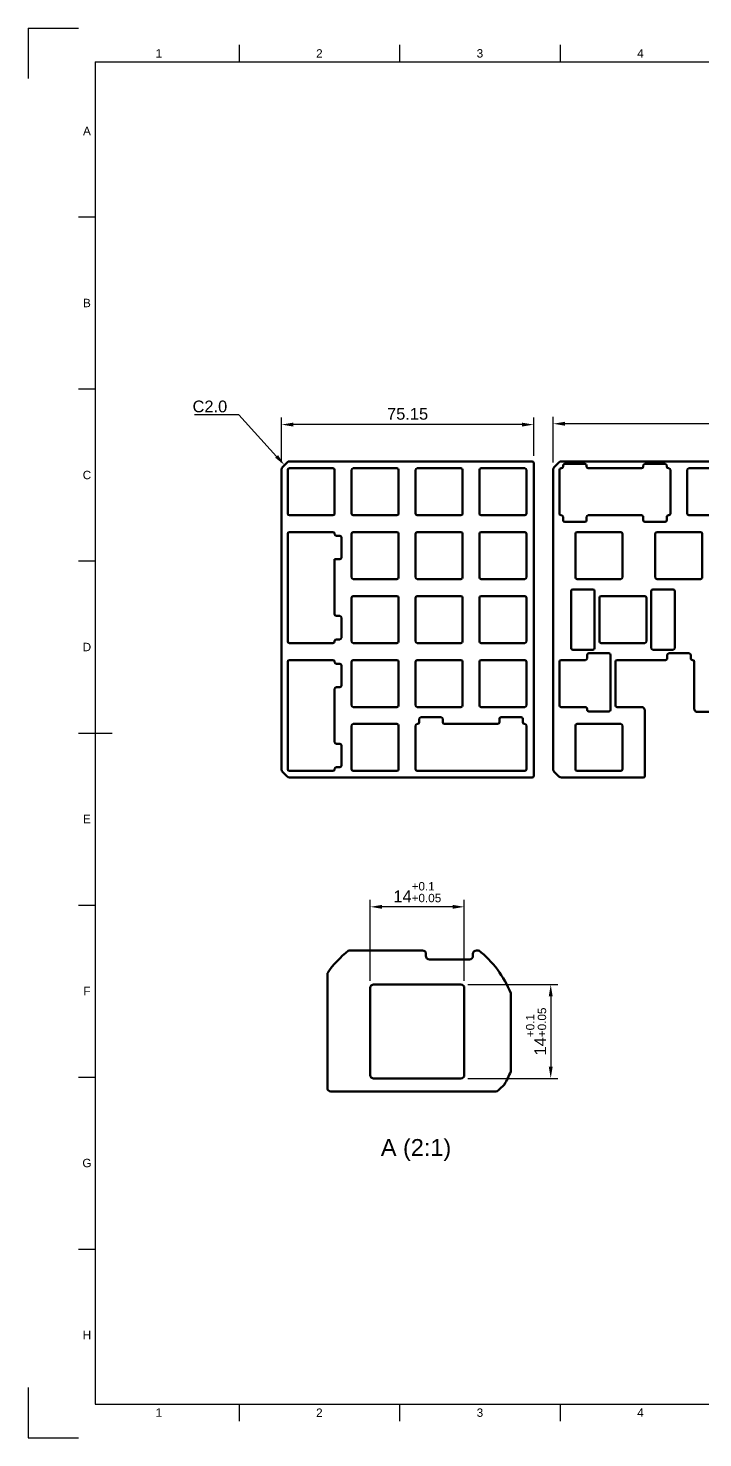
# Model space of a CAD drawing. Header units: millimetres. Extents: x 0 to 594, y 0 to 420.
# Drawn here: x 0 to 201, y 0 to 420 of the extents above; entities that cross this region are included whole.
import ezdxf
from ezdxf import colors
from ezdxf.entities.mleader import LeaderData, LeaderLine
from ezdxf.enums import TextEntityAlignment as Align
from ezdxf.math import Vec2, Vec3

# ---------------------------------------------------------------- set-up
doc = ezdxf.new("R2010")
doc.units = ezdxf.units.MM
doc.header["$LTSCALE"] = 0.75
for name, color, linetype, lineweight in [('BORDER', 7, 'Continuous', 25), ('FD_Dimensions', 7, 'Continuous', 25), ('Leaders', 7, 'Continuous', 25), ('View Labels', 7, 'Continuous', 25), ('Visible', 7, 'Continuous', 50)]:
    doc.layers.add(name, color=color, linetype=linetype, lineweight=lineweight)
doc.styles.add('FusionTitle', font='arial.ttf')
doc.styles.get("Standard").update_dxf_attribs({"font": 'arial.ttf'})
doc.dimstyles.new('Dim-ISO-25', dxfattribs={"dimtxt": 3.5, "dimasz": 3.5, "dimexe": 2.1, "dimexo": 2.1, "dimgap": 1.4, "dimtad": 1, "dimdsep": 46, "dimtxsty": 'Standard', "dimcen": 0, "dimazin": 2, "dimtp": 0.1, "dimtm": 0.1, "dimtfac": 0.714286, "dimtmove": 0, "dimatfit": 3, "dimfxl": 1, "dimarcsym": 0})

# ---------------------------------------------------------------- blocks, each defined once
blk = doc.blocks.new('ISO_A2_SHEET')
at = {"layer": 'BORDER'}
for p, q in [((62.8335, 415), (62.8335, 410)), ((110.6668, 415), (110.6668, 410)), ((158.5001, 415), (158.5001, 410)), ((20, 410), (584, 410)), ((20, 410), (20, 10)), ((15, 363.75), (20, 363.75)), ((15, 312.5), (20, 312.5)), ((15, 261.25), (20, 261.25)), ((15, 210), (25, 210)), ((15, 158.75), (20, 158.75)), ((15, 107.5), (20, 107.5)), ((15, 56.25), (20, 56.25)), ((20, 10), (584, 10)), ((62.8335, 10), (62.8335, 5)), ((110.6668, 10), (110.6668, 5)), ((158.5001, 10), (158.5001, 5))]:
    blk.add_line(p, q, dxfattribs=at)
at = {"layer": 'Defpoints'}
for p, q in [((0, 420), (15, 420)), ((0, 420), (0, 405)), ((0, 15), (0, 0)), ((0, 0), (15, 0))]:
    blk.add_line(p, q, dxfattribs=at)
at = {"layer": 'BORDER', "style": 'FusionTitle'}
for s, p in [('1', (38.91685, 412.5)), ('2', (86.75015, 412.5)), ('3', (134.58345, 412.5)), ('4', (182.41675, 412.5)), ('A', (17.5, 389.375)), ('B', (17.5, 338.125)), ('C', (17.5, 286.875)), ('D', (17.5, 235.625)), ('E', (17.5, 184.375)), ('F', (17.5, 133.125)), ('G', (17.5, 81.875)), ('H', (17.5, 30.625)), ('1', (38.91685, 7.5)), ('2', (86.75015, 7.5)), ('3', (134.58345, 7.5)), ('4', (182.41675, 7.5))]:
    blk.add_text(s, height=2.5, dxfattribs=at).set_placement(p, align=Align.MIDDLE)
blk = doc.blocks.new('*D17')
at = {"layer": 'Defpoints', "color": 0, "transparency": 16777216}
for p in [(156.423939, 302.143055), (156.423939, 288.521252), (441.123939, 288.521252)]:
    blk.add_point(p, dxfattribs=at)
at = {"layer": 'FD_Dimensions', "color": 0, "lineweight": -2, "transparency": 16777216}
for p, q in [((156.423939, 290.621252), (156.423939, 304.243055)), ((441.123939, 290.621252), (441.123939, 304.243055)), ((437.623939, 302.143055), (159.923939, 302.143055))]:
    blk.add_line(p, q, dxfattribs=at)
at = {"layer": 'FD_Dimensions', "color": 0, "transparency": 16777216}
for points in [[(159.923939, 302.726388), (159.923939, 301.559722), (156.423939, 302.143055)], [(437.623939, 302.726388), (437.623939, 301.559722), (441.123939, 302.143055)]]:
    blk.add_solid(points, dxfattribs=at)
at = {"layer": 'FD_Dimensions', "color": 0, "transparency": 16777216, "insert": (298.773939, 305.330061), "char_height": 3.5, "attachment_point": 5}
blk.add_mtext('284.7', dxfattribs=at)
blk = doc.blocks.new('*D18')
at = {"layer": 'Defpoints', "color": 0, "transparency": 16777216}
for p in [(75.461439, 301.891055), (150.611439, 290.435466), (75.461439, 288.521252)]:
    blk.add_point(p, dxfattribs=at)
at = {"layer": 'FD_Dimensions', "color": 0, "lineweight": -2, "transparency": 16777216}
for p, q in [((75.461439, 290.621252), (75.461439, 303.991055)), ((150.611439, 292.535466), (150.611439, 303.991055)), ((147.111439, 301.891055), (78.961439, 301.891055))]:
    blk.add_line(p, q, dxfattribs=at)
at = {"layer": 'FD_Dimensions', "color": 0, "transparency": 16777216}
for points in [[(78.961439, 302.474388), (78.961439, 301.307721), (75.461439, 301.891055)], [(147.111439, 302.474388), (147.111439, 301.307721), (150.611439, 301.891055)]]:
    blk.add_solid(points, dxfattribs=at)
at = {"layer": 'FD_Dimensions', "color": 0, "transparency": 16777216, "insert": (113.036439, 305.07806), "char_height": 3.5, "attachment_point": 5}
blk.add_mtext('75.15', dxfattribs=at)
blk = doc.blocks.new('*D19')
at = {"layer": 'Defpoints', "color": 0, "transparency": 16777216}
for p in [(128.926054, 135.061113), (128.926054, 107.061113), (155.676487, 107.061113)]:
    blk.add_point(p, dxfattribs=at)
at = {"layer": 'FD_Dimensions', "color": 0, "lineweight": -2, "transparency": 16777216}
for p, q in [((131.026054, 135.061113), (157.776487, 135.061113)), ((155.676487, 131.561113), (155.676487, 110.561113)), ((131.026054, 107.061113), (157.776487, 107.061113))]:
    blk.add_line(p, q, dxfattribs=at)
at = {"layer": 'FD_Dimensions', "color": 0, "transparency": 16777216}
for points in [[(155.093154, 131.561113), (156.259821, 131.561113), (155.676487, 135.061113)], [(155.093154, 110.561113), (156.259821, 110.561113), (155.676487, 107.061113)]]:
    blk.add_solid(points, dxfattribs=at)
at = {"layer": 'FD_Dimensions', "color": 0, "transparency": 16777216, "insert": (151.306956, 121.061113), "char_height": 3.5, "attachment_point": 5, "rotation": 90}
blk.add_mtext('14{\\H0.71429x;\\S+0.1^ +0.05;}', dxfattribs=at)
blk = doc.blocks.new('*D20')
at = {"layer": 'Defpoints', "color": 0, "transparency": 16777216}
for p in [(101.926054, 158.210164), (101.926054, 134.061113), (129.926054, 134.061113)]:
    blk.add_point(p, dxfattribs=at)
at = {"layer": 'FD_Dimensions', "color": 0, "lineweight": -2, "transparency": 16777216}
for p, q in [((101.926054, 136.161113), (101.926054, 160.310164)), ((129.926054, 136.161113), (129.926054, 160.310164)), ((126.426054, 158.210164), (105.426054, 158.210164))]:
    blk.add_line(p, q, dxfattribs=at)
at = {"layer": 'FD_Dimensions', "color": 0, "transparency": 16777216}
for points in [[(105.426054, 158.793497), (105.426054, 157.62683), (101.926054, 158.210164)], [(126.426054, 158.793497), (126.426054, 157.62683), (129.926054, 158.210164)]]:
    blk.add_solid(points, dxfattribs=at)
at = {"layer": 'FD_Dimensions', "color": 0, "transparency": 16777216, "insert": (115.926054, 162.579695), "char_height": 3.5, "attachment_point": 5}
blk.add_mtext('14{\\H0.71429x;\\S+0.1^ +0.05;}', dxfattribs=at)

msp = doc.modelspace()

# ---------------------------------------------------------------- linework, layer by layer
at = {"layer": 'Visible', "extrusion": (0, 0.139173, -0.990268)}
for p, q in [((75.754332, 289.228359), (77.168545, 290.642573)), ((150.111439, 290.935466), (77.875652, 290.935466)), ((150.611439, 197.235466), (150.611439, 290.435466)), ((156.716832, 289.228359), (158.131045, 290.642573)), ((438.709725, 290.935466), (158.838152, 290.935466)), ((165.854247, 290.188026), (159.854247, 290.188026)), ((189.730247, 290.188026), (183.730247, 290.188026)), ((75.461439, 288.521252), (75.461439, 199.149679)), ((77.304747, 288.388026), (77.304747, 275.388026)), ((90.804747, 288.888026), (77.804747, 288.888026)), ((91.304747, 275.388026), (91.304747, 288.388026)), ((96.354747, 288.388026), (96.354747, 275.388026)), ((109.854747, 288.888026), (96.854747, 288.888026)), ((110.354747, 275.388026), (110.354747, 288.388026)), ((115.404747, 288.388026), (115.404747, 275.388026)), ((128.904747, 288.888026), (115.904747, 288.888026)), ((129.404747, 275.388026), (129.404747, 288.388026)), ((134.454747, 288.388026), (134.454747, 275.388026)), ((147.954747, 288.888026), (134.954747, 288.888026)), ((148.454747, 275.388026), (148.454747, 288.388026)), ((156.423939, 288.521252), (156.423939, 199.149679)), ((158.267247, 288.388026), (158.267247, 275.388026)), ((158.854247, 288.888026), (158.767247, 288.888026)), ((159.354247, 289.688026), (159.354247, 289.388026)), ((166.354247, 289.388026), (166.354247, 289.688026)), ((182.730247, 288.888026), (166.854247, 288.888026)), ((183.230247, 289.688026), (183.230247, 289.388026)), ((190.230247, 289.388026), (190.230247, 289.688026)), ((190.817247, 288.888026), (190.730247, 288.888026)), ((191.317247, 275.388026), (191.317247, 288.388026)), ((196.367247, 288.388026), (196.367247, 275.388026)), ((209.867247, 288.888026), (196.867247, 288.888026)), ((77.804747, 274.888026), (90.804747, 274.888026)), ((96.854747, 274.888026), (109.854747, 274.888026)), ((115.904747, 274.888026), (128.904747, 274.888026)), ((134.954747, 274.888026), (147.954747, 274.888026)), ((158.767247, 274.888026), (158.854247, 274.888026)), ((159.354247, 274.388026), (159.354247, 273.388026)), ((166.354247, 273.388026), (166.354247, 274.388026)), ((166.854247, 274.888026), (182.730247, 274.888026)), ((183.230247, 274.388026), (183.230247, 273.388026)), ((190.230247, 273.388026), (190.230247, 274.388026)), ((190.730247, 274.888026), (190.817247, 274.888026)), ((196.867247, 274.888026), (209.867247, 274.888026)), ((77.304747, 269.338026), (77.304747, 237.288026)), ((90.804747, 269.838026), (77.804747, 269.838026)), ((91.304747, 269.251026), (91.304747, 269.338026)), ((96.354747, 269.338026), (96.354747, 256.338026)), ((109.854747, 269.838026), (96.854747, 269.838026)), ((110.354747, 256.338026), (110.354747, 269.338026)), ((115.404747, 269.338026), (115.404747, 256.338026)), ((128.904747, 269.838026), (115.904747, 269.838026)), ((129.404747, 256.338026), (129.404747, 269.338026)), ((134.454747, 269.338026), (134.454747, 256.338026)), ((147.954747, 269.838026), (134.954747, 269.838026)), ((148.454747, 256.338026), (148.454747, 269.338026)), ((159.854247, 272.888026), (165.854247, 272.888026)), ((163.029747, 269.338026), (163.029747, 256.338026)), ((176.529747, 269.838026), (163.529747, 269.838026)), ((177.029747, 256.338026), (177.029747, 269.338026)), ((183.730247, 272.888026), (189.730247, 272.888026)), ((186.842247, 269.338026), (186.842247, 256.338026)), ((200.342247, 269.838026), (187.342247, 269.838026)), ((200.842247, 256.338026), (200.842247, 269.338026)), ((92.804747, 268.751026), (91.804747, 268.751026)), ((93.304747, 262.251026), (93.304747, 268.251026)), ((91.304747, 261.751026), (92.804747, 261.751026)), ((91.304747, 245.375026), (91.304747, 261.751026)), ((96.854747, 255.838026), (109.854747, 255.838026)), ((115.904747, 255.838026), (128.904747, 255.838026)), ((134.954747, 255.838026), (147.954747, 255.838026)), ((161.735497, 252.288026), (161.735497, 235.288026)), ((168.235497, 252.788026), (162.235497, 252.788026)), ((163.529747, 255.838026), (176.529747, 255.838026)), ((168.735497, 235.288026), (168.735497, 252.288026)), ((185.611497, 252.288026), (185.611497, 235.288026)), ((192.111497, 252.788026), (186.111497, 252.788026)), ((187.342247, 255.838026), (200.342247, 255.838026)), ((192.611497, 235.288026), (192.611497, 252.288026)), ((96.354747, 250.288026), (96.354747, 237.288026)), ((109.854747, 250.788026), (96.854747, 250.788026)), ((110.354747, 237.288026), (110.354747, 250.288026)), ((115.404747, 250.288026), (115.404747, 237.288026)), ((128.904747, 250.788026), (115.904747, 250.788026)), ((129.404747, 237.288026), (129.404747, 250.288026)), ((134.454747, 250.288026), (134.454747, 237.288026)), ((147.954747, 250.788026), (134.954747, 250.788026)), ((148.454747, 237.288026), (148.454747, 250.288026)), ((170.173497, 250.288026), (170.173497, 237.288026)), ((183.673497, 250.788026), (170.673497, 250.788026)), ((184.173497, 237.288026), (184.173497, 250.288026)), ((92.804747, 244.875026), (91.804747, 244.875026)), ((93.304747, 238.375026), (93.304747, 244.375026)), ((77.804747, 236.788026), (90.804747, 236.788026)), ((91.304747, 237.288026), (91.304747, 237.375026)), ((91.804747, 237.875026), (92.804747, 237.875026)), ((96.854747, 236.788026), (109.854747, 236.788026)), ((115.904747, 236.788026), (128.904747, 236.788026)), ((134.954747, 236.788026), (147.954747, 236.788026)), ((170.673497, 236.788026), (183.673497, 236.788026)), ((77.304747, 231.238026), (77.304747, 199.188026)), ((90.804747, 231.738026), (77.804747, 231.738026)), ((91.304747, 231.151026), (91.304747, 231.238026)), ((96.354747, 231.238026), (96.354747, 218.238026)), ((109.854747, 231.738026), (96.854747, 231.738026)), ((110.354747, 218.238026), (110.354747, 231.238026)), ((115.404747, 231.238026), (115.404747, 218.238026)), ((128.904747, 231.738026), (115.904747, 231.738026)), ((129.404747, 218.238026), (129.404747, 231.238026)), ((134.454747, 231.238026), (134.454747, 218.238026)), ((147.954747, 231.738026), (134.954747, 231.738026)), ((148.454747, 218.238026), (148.454747, 231.238026)), ((158.267247, 231.238026), (158.267247, 218.238026)), ((165.997997, 231.738026), (158.767247, 231.738026)), ((162.235497, 234.788026), (168.235497, 234.788026)), ((166.497997, 233.238026), (166.497997, 232.238026)), ((172.997997, 233.738026), (166.997997, 233.738026)), ((173.497997, 216.938026), (173.497997, 233.238026)), ((174.935997, 218.238026), (174.935997, 231.238026)), ((175.435997, 231.738026), (189.873997, 231.738026)), ((186.111497, 234.788026), (192.111497, 234.788026)), ((190.373997, 232.238026), (190.373997, 233.238026)), ((190.873997, 233.738026), (196.873997, 233.738026)), ((197.373997, 233.238026), (197.373997, 232.238026)), ((197.873997, 231.738026), (197.960997, 231.738026)), ((198.460997, 231.238026), (198.460997, 217.260466)), ((92.804747, 230.651026), (91.804747, 230.651026)), ((93.304747, 224.151026), (93.304747, 230.151026)), ((91.304747, 207.275026), (91.304747, 223.151026)), ((91.804747, 223.651026), (92.804747, 223.651026)), ((96.854747, 217.738026), (109.854747, 217.738026)), ((115.904747, 217.738026), (128.904747, 217.738026)), ((122.991747, 214.688026), (116.991747, 214.688026)), ((134.954747, 217.738026), (147.954747, 217.738026)), ((146.867747, 214.688026), (140.867747, 214.688026)), ((158.767247, 217.738026), (165.997997, 217.738026)), ((166.497997, 217.238026), (166.497997, 216.938026)), ((166.997997, 216.438026), (172.997997, 216.438026)), ((182.736439, 217.738026), (175.435997, 217.738026)), ((183.736439, 197.235466), (183.736439, 216.738026)), ((199.460997, 216.260466), (202.761439, 216.260466)), ((96.354747, 212.188026), (96.354747, 199.188026)), ((109.854747, 212.688026), (96.854747, 212.688026)), ((110.354747, 199.188026), (110.354747, 212.188026)), ((115.404747, 212.188026), (115.404747, 199.188026)), ((115.991747, 212.688026), (115.904747, 212.688026)), ((116.491747, 214.188026), (116.491747, 213.188026)), ((123.491747, 213.188026), (123.491747, 214.188026)), ((139.867747, 212.688026), (123.991747, 212.688026)), ((140.367747, 214.188026), (140.367747, 213.188026)), ((147.367747, 213.188026), (147.367747, 214.188026)), ((147.954747, 212.688026), (147.867747, 212.688026)), ((148.454747, 199.188026), (148.454747, 212.188026)), ((163.029747, 212.188026), (163.029747, 199.188026)), ((176.529747, 212.688026), (163.529747, 212.688026)), ((177.029747, 199.188026), (177.029747, 212.188026)), ((92.804747, 206.775026), (91.804747, 206.775026)), ((93.304747, 200.275026), (93.304747, 206.275026)), ((77.168545, 197.028359), (75.754332, 198.442573)), ((77.804747, 198.688026), (90.804747, 198.688026)), ((91.304747, 199.188026), (91.304747, 199.275026)), ((91.804747, 199.775026), (92.804747, 199.775026)), ((96.854747, 198.688026), (109.854747, 198.688026)), ((115.904747, 198.688026), (147.954747, 198.688026)), ((158.131045, 197.028359), (156.716832, 198.442573)), ((163.529747, 198.688026), (176.529747, 198.688026)), ((77.875652, 196.735466), (150.111439, 196.735466)), ((183.236439, 196.735466), (158.838152, 196.735466)), ((117.514554, 145.161113), (95.384577, 145.161113)), ((118.514554, 143.561113), (118.514554, 144.161113)), ((132.514554, 144.161113), (132.514554, 143.561113)), ((133.688554, 145.161113), (133.514554, 145.161113)), ((131.514554, 142.561113), (119.514554, 142.561113)), ((89.139436, 138.441883), (89.139436, 104.155992)), ((128.926054, 135.061113), (102.926054, 135.061113)), ((101.926054, 134.061113), (101.926054, 108.061113)), ((129.926054, 108.061113), (129.926054, 134.061113)), ((143.764436, 109.155498), (143.764436, 132.461334)), ((102.926054, 107.061113), (128.926054, 107.061113)), ((141.87238, 105.263936), (140.350223, 103.741779)), ((90.139436, 103.155992), (138.936009, 103.155992))]:
    msp.add_line(p, q, dxfattribs=at)
at = {"layer": 'Visible', "extrusion": (0, 0, -1)}
for centre, radius, start, end in [((-77.875652, 289.935466), 1, 45, 90), ((-150.111439, 290.435466), 0.5, 90, 180), ((-158.838152, 289.935466), 1, 45, 90), ((-76.461439, 288.521252), 1, 0, 45), ((-157.423939, 288.521252), 1, 0, 45), ((-158.854247, 289.388026), 0.5, 180, 270), ((-166.854247, 289.388026), 0.5, 270, 0), ((-182.730247, 289.388026), 0.5, 180, 270), ((-190.730247, 289.388026), 0.5, 270, 0), ((-158.854247, 274.388026), 0.5, 90, 180), ((-166.854247, 274.388026), 0.5, 0, 90), ((-182.730247, 274.388026), 0.5, 90, 180), ((-190.730247, 274.388026), 0.5, 0, 90), ((-91.804747, 269.251026), 0.5, 270, 0), ((-91.804747, 245.375026), 0.5, 270, 0), ((-91.804747, 237.375026), 0.5, 0, 90), ((-91.804747, 231.151026), 0.5, 270, 0), ((-165.997997, 232.238026), 0.5, 180, 270), ((-175.435997, 231.238026), 0.5, 0, 90), ((-189.873997, 232.238026), 0.5, 180, 270), ((-190.873997, 233.238026), 0.5, 0, 90), ((-196.873997, 233.238026), 0.5, 90, 180), ((-197.873997, 232.238026), 0.5, 270, 0), ((-197.960997, 231.238026), 0.5, 90, 180), ((-91.804747, 223.151026), 0.5, 0, 90), ((-165.997997, 217.238026), 0.5, 90, 180), ((-175.435997, 218.238026), 0.5, 270, 0), ((-182.736439, 216.738026), 1, 90, 180), ((-199.460997, 217.260466), 1, 270, 0), ((-115.991747, 213.188026), 0.5, 180, 270), ((-123.991747, 213.188026), 0.5, 270, 0), ((-139.867747, 213.188026), 0.5, 180, 270), ((-147.867747, 213.188026), 0.5, 270, 0), ((-91.804747, 207.275026), 0.5, 270, 0), ((-76.461439, 199.149679), 1, 315, 0), ((-91.804747, 199.275026), 0.5, 0, 90), ((-157.423939, 199.149679), 1, 315, 0), ((-77.875652, 197.735466), 1, 270, 315), ((-150.111439, 197.235466), 0.5, 180, 270), ((-158.838152, 197.735466), 1, 270, 315), ((-183.236439, 197.235466), 0.5, 180, 270), ((-114.848745, 120.808416), 31.175434, 34.445397, 51.36601), ((-117.514554, 144.161113), 1, 90, 180), ((-119.514554, 143.561113), 1, 270, 0), ((-131.514554, 143.561113), 1, 180, 270), ((-133.514554, 144.161113), 1, 0, 90), ((-133.688554, 146.161113), 1, 241.708488, 270), ((-114.848745, 120.808416), 31.175434, 128.281001, 158.050745), ((-114.848745, 120.808416), 31.175434, 201.949255, 209.908285), ((-90.139436, 104.155992), 1, 270, 0), ((-138.936009, 105.155992), 2, 225, 270)]:
    msp.add_arc(centre, radius, start, end, dxfattribs=at)
at = {"layer": 'Visible'}
for centre, radius, start, end in [((159.854247, 289.688026), 0.5, 90, 180), ((165.854247, 289.688026), 0.5, 360, 90), ((183.730247, 289.688026), 0.5, 90, 180), ((189.730247, 289.688026), 0.5, 360, 90), ((77.804747, 288.388026), 0.5, 90, 180), ((90.804747, 288.388026), 0.5, 360, 90), ((96.854747, 288.388026), 0.5, 90, 180), ((109.854747, 288.388026), 0.5, 360, 90), ((115.904747, 288.388026), 0.5, 90, 180), ((128.904747, 288.388026), 0.5, 360, 90), ((134.954747, 288.388026), 0.5, 90, 180), ((147.954747, 288.388026), 0.5, 360, 90), ((158.767247, 288.388026), 0.5, 90, 180), ((190.817247, 288.388026), 0.5, 360, 90), ((196.867247, 288.388026), 0.5, 90, 180), ((77.804747, 275.388026), 0.5, 180, 270), ((90.804747, 275.388026), 0.5, 270, 0), ((96.854747, 275.388026), 0.5, 180, 270), ((109.854747, 275.388026), 0.5, 270, 0), ((115.904747, 275.388026), 0.5, 180, 270), ((128.904747, 275.388026), 0.5, 270, 0), ((134.954747, 275.388026), 0.5, 180, 270), ((147.954747, 275.388026), 0.5, 270, 0), ((158.767247, 275.388026), 0.5, 180, 270), ((159.854247, 273.388026), 0.5, 180, 270), ((165.854247, 273.388026), 0.5, 270, 0), ((183.730247, 273.388026), 0.5, 180, 270), ((189.730247, 273.388026), 0.5, 270, 0), ((190.817247, 275.388026), 0.5, 270, 0), ((196.867247, 275.388026), 0.5, 180, 270), ((77.804747, 269.338026), 0.5, 90, 180), ((90.804747, 269.338026), 0.5, 360, 90), ((96.854747, 269.338026), 0.5, 90, 180), ((109.854747, 269.338026), 0.5, 360, 90), ((115.904747, 269.338026), 0.5, 90, 180), ((128.904747, 269.338026), 0.5, 360, 90), ((134.954747, 269.338026), 0.5, 90, 180), ((147.954747, 269.338026), 0.5, 360, 90), ((163.529747, 269.338026), 0.5, 90, 180), ((176.529747, 269.338026), 0.5, 360, 90), ((187.342247, 269.338026), 0.5, 90, 180), ((200.342247, 269.338026), 0.5, 360, 90), ((92.804747, 268.251026), 0.5, 360, 90), ((92.804747, 262.251026), 0.5, 270, 0), ((96.854747, 256.338026), 0.5, 180, 270), ((109.854747, 256.338026), 0.5, 270, 0), ((115.904747, 256.338026), 0.5, 180, 270), ((128.904747, 256.338026), 0.5, 270, 0), ((134.954747, 256.338026), 0.5, 180, 270), ((147.954747, 256.338026), 0.5, 270, 0), ((163.529747, 256.338026), 0.5, 180, 270), ((176.529747, 256.338026), 0.5, 270, 0), ((187.342247, 256.338026), 0.5, 180, 270), ((200.342247, 256.338026), 0.5, 270, 0), ((162.235497, 252.288026), 0.5, 90, 180), ((168.235497, 252.288026), 0.5, 360, 90), ((186.111497, 252.288026), 0.5, 90, 180), ((192.111497, 252.288026), 0.5, 360, 90), ((96.854747, 250.288026), 0.5, 90, 180), ((109.854747, 250.288026), 0.5, 360, 90), ((115.904747, 250.288026), 0.5, 90, 180), ((128.904747, 250.288026), 0.5, 360, 90), ((134.954747, 250.288026), 0.5, 90, 180), ((147.954747, 250.288026), 0.5, 360, 90), ((170.673497, 250.288026), 0.5, 90, 180), ((183.673497, 250.288026), 0.5, 360, 90), ((92.804747, 244.375026), 0.5, 360, 90), ((77.804747, 237.288026), 0.5, 180, 270), ((90.804747, 237.288026), 0.5, 270, 0), ((92.804747, 238.375026), 0.5, 270, 0), ((96.854747, 237.288026), 0.5, 180, 270), ((109.854747, 237.288026), 0.5, 270, 0), ((115.904747, 237.288026), 0.5, 180, 270), ((128.904747, 237.288026), 0.5, 270, 0), ((134.954747, 237.288026), 0.5, 180, 270), ((147.954747, 237.288026), 0.5, 270, 0), ((162.235497, 235.288026), 0.5, 180, 270), ((168.235497, 235.288026), 0.5, 270, 0), ((170.673497, 237.288026), 0.5, 180, 270), ((183.673497, 237.288026), 0.5, 270, 0), ((186.111497, 235.288026), 0.5, 180, 270), ((192.111497, 235.288026), 0.5, 270, 0), ((77.804747, 231.238026), 0.5, 90, 180), ((90.804747, 231.238026), 0.5, 360, 90), ((96.854747, 231.238026), 0.5, 90, 180), ((109.854747, 231.238026), 0.5, 360, 90), ((115.904747, 231.238026), 0.5, 90, 180), ((128.904747, 231.238026), 0.5, 360, 90), ((134.954747, 231.238026), 0.5, 90, 180), ((147.954747, 231.238026), 0.5, 360, 90), ((158.767247, 231.238026), 0.5, 90, 180), ((166.997997, 233.238026), 0.5, 90, 180), ((172.997997, 233.238026), 0.5, 360, 90), ((92.804747, 230.151026), 0.5, 360, 90), ((92.804747, 224.151026), 0.5, 270, 0), ((96.854747, 218.238026), 0.5, 180, 270), ((109.854747, 218.238026), 0.5, 270, 0), ((115.904747, 218.238026), 0.5, 180, 270), ((116.991747, 214.188026), 0.5, 90, 180), ((122.991747, 214.188026), 0.5, 360, 90), ((128.904747, 218.238026), 0.5, 270, 0), ((134.954747, 218.238026), 0.5, 180, 270), ((140.867747, 214.188026), 0.5, 90, 180), ((146.867747, 214.188026), 0.5, 360, 90), ((147.954747, 218.238026), 0.5, 270, 0), ((158.767247, 218.238026), 0.5, 180, 270), ((166.997997, 216.938026), 0.5, 180, 270), ((172.997997, 216.938026), 0.5, 270, 0), ((96.854747, 212.188026), 0.5, 90, 180), ((109.854747, 212.188026), 0.5, 360, 90), ((115.904747, 212.188026), 0.5, 90, 180), ((147.954747, 212.188026), 0.5, 360, 90), ((163.529747, 212.188026), 0.5, 90, 180), ((176.529747, 212.188026), 0.5, 360, 90), ((92.804747, 206.275026), 0.5, 360, 90), ((77.804747, 199.188026), 0.5, 180, 270), ((90.804747, 199.188026), 0.5, 270, 0), ((92.804747, 200.275026), 0.5, 270, 0), ((96.854747, 199.188026), 0.5, 180, 270), ((109.854747, 199.188026), 0.5, 270, 0), ((115.904747, 199.188026), 0.5, 180, 270), ((147.954747, 199.188026), 0.5, 270, 0), ((163.529747, 199.188026), 0.5, 180, 270), ((176.529747, 199.188026), 0.5, 270, 0), ((102.926054, 134.061113), 1, 90, 180), ((128.926054, 134.061113), 1, 360, 90), ((102.926054, 108.061113), 1, 180, 270), ((128.926054, 108.061113), 1, 270, 0)]:
    msp.add_arc(centre, radius, start, end, dxfattribs=at)

# ---------------------------------------------------------------- block references
at = {"layer": 'BORDER'}
msp.add_blockref('ISO_A2_SHEET', (0, 0), dxfattribs=at)

# ---------------------------------------------------------------- texts
at = {"layer": 'View Labels', "insert": (115.546047, 82.507518), "char_height": 5, "width": 23.219645, "attachment_point": 8}
msp.add_mtext('A (2:1)', dxfattribs=at)

# ---------------------------------------------------------------- dimensions: what is measured, and where the dimension line sits
at = {"layer": 'FD_Dimensions'}
for base, p1, p2, angle, override, picture, middle in [((75.461439, 301.891055), (150.611439, 290.435466), (75.461439, 288.521252), 180, {"dimlfac": 1, "dimclrd": 0, "dimclre": 0}, '*D18', (113.036439, 305.07806)), ((156.423939, 302.143055), (441.123939, 288.521252), (156.423939, 288.521252), 180, {"dimlfac": 1, "dimclrd": 0, "dimclre": 0}, '*D17', (298.773939, 305.330061)), ((101.926054, 158.210164), (129.926054, 134.061113), (101.926054, 134.061113), 180, {"dimgap": 1.4, "dimlfac": 0.5, "dimclrd": 0, "dimclre": 0, "dimtol": 1, "dimlim": 0, "dimtm": -0.05}, '*D20', (115.926054, 162.579695)), ((155.676487, 107.061113), (128.926054, 135.061113), (128.926054, 107.061113), 270, {"dimgap": 1.4, "dimlfac": 0.5, "dimclrd": 0, "dimclre": 0, "dimtol": 1, "dimlim": 0, "dimtm": -0.05}, '*D19', (151.306956, 121.061113))]:
    dim = msp.add_linear_dim(base=base, p1=p1, p2=p2, angle=angle, dimstyle='Dim-ISO-25', override=override, dxfattribs=at)
    dim.commit()
    dim.dimension.update_dxf_attribs({"geometry": picture, "text_midpoint": middle})

# ---------------------------------------------------------------- leaders
at = {"layer": 'Leaders'}
ml = msp.add_multileader_mtext('Standard', dxfattribs=at)
ml.set_content('C2.0', color=256)
ml.set_leader_properties()
ml.build(insert=Vec2(0, 0))
ml.multileader.update_dxf_attribs({"text_left_attachment_type": 5, "text_right_attachment_type": 5, "dogleg_length": 3.5, "arrow_head_size": 3.5})
ctx = ml.context
ctx.base_point, ctx.char_height, ctx.arrow_head_size, ctx.landing_gap_size, ctx.plane_origin = Vec3(49.444903, 304.788249), 3.5, 3.5, 0, Vec3(74.52103, 262.777294)
ctx.left_attachment, ctx.right_attachment, ctx.text_align_type = 5, 5, 2
notes = []
notes.append((ctx, [(0, (1, 1, 0), (62.795517, 304.788249), (-1, 0), 3.5, [(0, [(76.356365, 289.830392)], 0, [])])]))
ctx.mtext.insert, ctx.mtext.alignment, ctx.mtext.flow_direction = Vec3(59.295517, 309.047935), 3, 5
for ctx, leaders in notes:
    for number, flags, end, landing, length, lines in leaders:
        leader = LeaderData()
        leader.index, (leader.has_last_leader_line, leader.has_dogleg_vector, leader.attachment_direction) = number, flags
        leader.last_leader_point, leader.dogleg_vector, leader.dogleg_length = Vec3(end), Vec3(landing), length
        for number, points, colour, breaks in lines:
            line = LeaderLine()
            line.index, line.vertices, line.color, line.breaks = number, Vec3.list(points), colors.encode_raw_color(colour), breaks
            leader.lines.append(line)
        ctx.leaders.append(leader)

doc.saveas('drawing.dxf')
